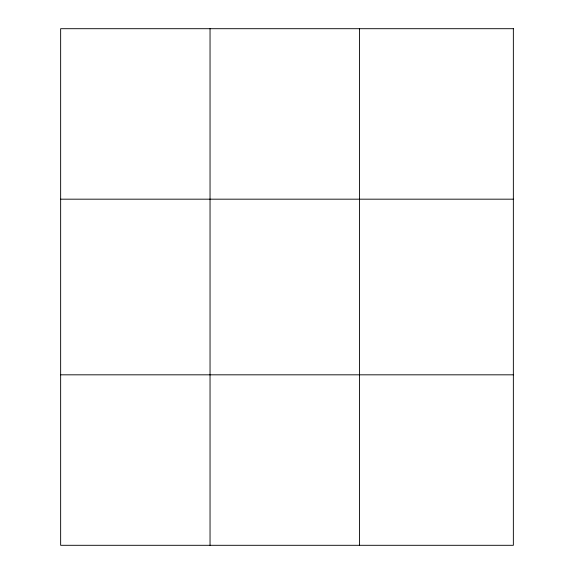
<?xml version="1.0" encoding="UTF-8"?>
<svg xmlns="http://www.w3.org/2000/svg" width="574" height="574" viewBox="0 0 574 574"><rect width="100%" height="100%" fill="white"/><g stroke="black" fill="none" stroke-linecap="round" stroke-linejoin="round"><path stroke-width="0.86" d="M210.041 28.7L210.041 545.3M359.439 28.7L359.439 545.3M60.643 199.178L513.357 199.178M60.643 374.822L513.357 374.822M513.357 28.7L513.357 545.3L60.643 545.3L60.643 28.7L513.357 28.7"/></g></svg>
